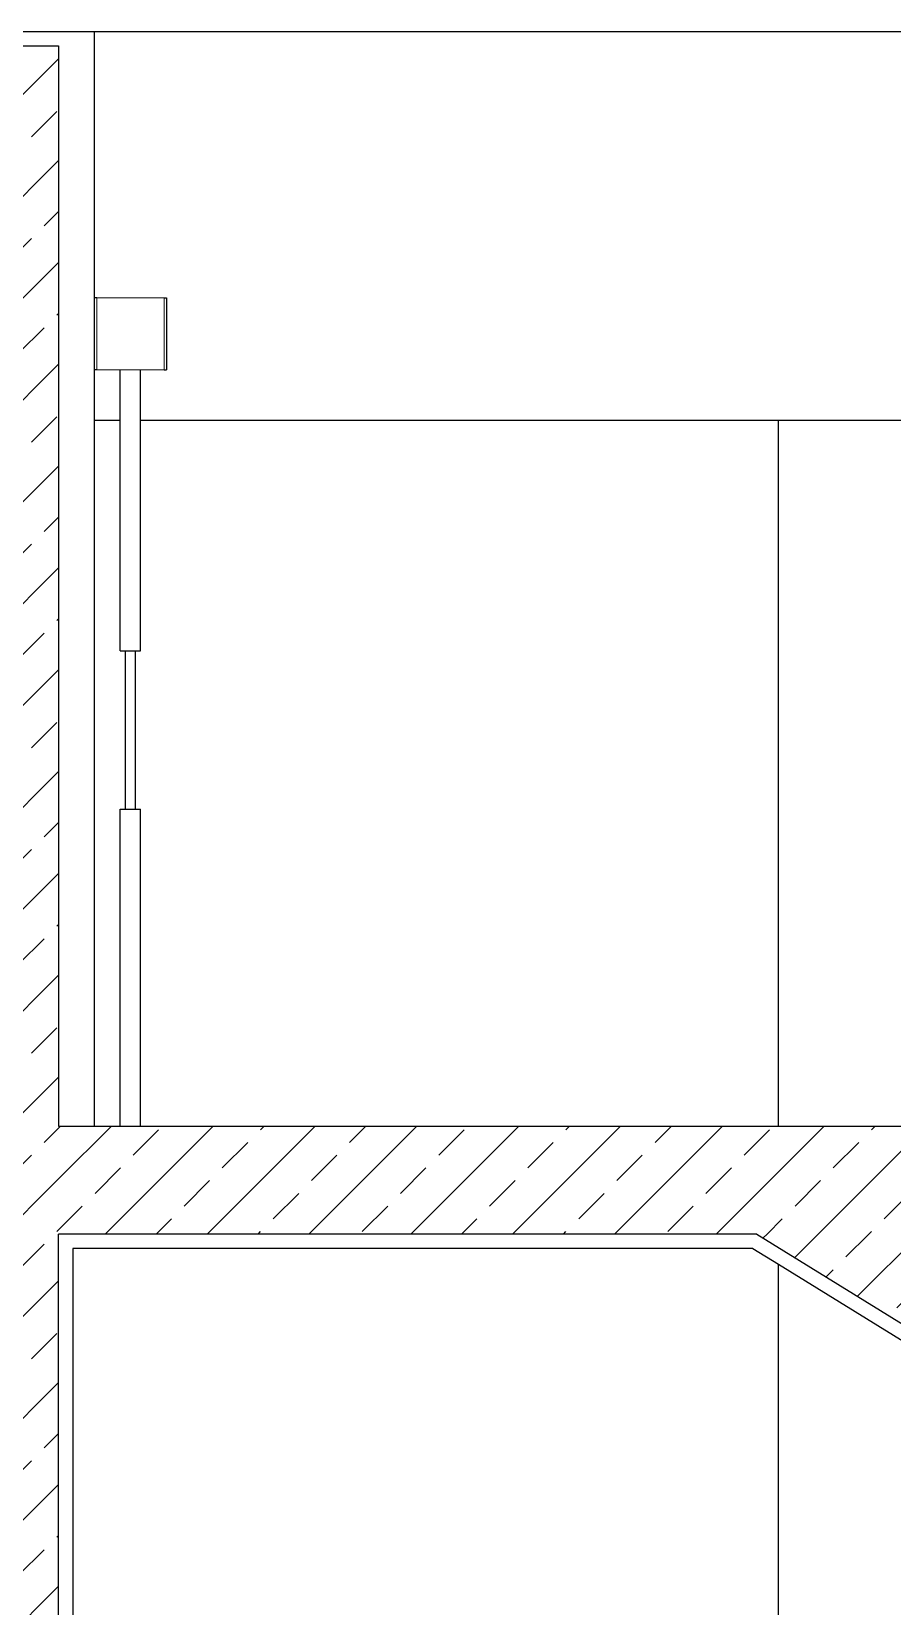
# Model space of a CAD drawing. Header units: millimetres. Extents: x 2232 to 85269, y -3593 to 5869.
# Drawn here: x 76813 to 76932.6, y 3091 to 3309.7 of the extents above; entities that cross this region are included whole.
import ezdxf

# ---------------------------------------------------------------- set-up
doc = ezdxf.new("R2010")
doc.units = ezdxf.units.MM
doc.layers.add('Standart', color=7, linetype='Continuous')
pattern_1 = [(45, (0, 0), (-7.07107, 7.07107), []), (45, (7.071, 0), (-7.07107, 7.07107), [5, -2.5])]

# ---------------------------------------------------------------- blocks, each defined once
blk = doc.blocks.new('IDE567Entity8313')
at = {"layer": 'Standart', "linetype": 'Continuous', "lineweight": -3}
h = blk.add_hatch(dxfattribs=at)
h.set_pattern_fill('ANSI33', color=171, scale=40, style=0)
h.set_pattern_definition(pattern_1)
h.paths.add_polyline_path([(785, 1050), (760, 1050), (760, 1350), (785, 1350)])
blk = doc.blocks.new('IDE567Entity8322')
at = {"layer": 'Standart', "linetype": 'Continuous', "lineweight": -3}
h = blk.add_hatch(dxfattribs=at)
h.set_pattern_fill('ANSI33', color=171, scale=40, style=0)
h.set_pattern_definition(pattern_1)
h.paths.add_polyline_path([(909, 1168.33), (882, 1185), (909, 1185)])
blk = doc.blocks.new('IDE567Entity8323')
at = {"layer": 'Standart', "linetype": 'Continuous', "lineweight": -3}
h = blk.add_hatch(dxfattribs=at)
h.set_pattern_fill('ANSI33', color=171, scale=40, style=0)
h.set_pattern_definition(pattern_1)
h.paths.add_polyline_path([(909, 1185), (785, 1185), (785, 1200), (909, 1200)])
blk = doc.blocks.new('IDE567Entity8401')
at = {"layer": 'Standart', "color": 159, "linetype": 'Continuous', "lineweight": -3}
blk.add_lwpolyline([(790, 1352), (1123, 1352)], dxfattribs=at)
blk = doc.blocks.new('IDE567Entity8402')
at = {"layer": 'Standart', "color": 159, "linetype": 'Continuous', "lineweight": -3}
blk.add_lwpolyline([(790, 1298), (793.59, 1298)], dxfattribs=at)
blk = doc.blocks.new('IDE567Entity8403')
at = {"layer": 'Standart', "color": 159, "linetype": 'Continuous', "lineweight": -3}
blk.add_lwpolyline([(796.41, 1298), (885, 1298)], dxfattribs=at)
blk = doc.blocks.new('IDE567Entity8413')
at = {"layer": 'Standart', "color": 159, "linetype": 'Continuous', "lineweight": -3}
blk.add_lwpolyline([(885, 1052), (885, 1180.8)], dxfattribs=at)
blk = doc.blocks.new('IDE567Entity8414')
at = {"layer": 'Standart', "color": 159, "linetype": 'Continuous', "lineweight": -3}
blk.add_lwpolyline([(885, 1200), (885, 1298)], dxfattribs=at)
blk = doc.blocks.new('IDE567Entity8532')
at = {"layer": 'Standart', "color": 134, "linetype": 'Continuous', "lineweight": -3}
blk.add_lwpolyline([(793.59, 1200), (793.59, 1244)], dxfattribs=at)
blk = doc.blocks.new('IDE567Entity8533')
at = {"layer": 'Standart', "color": 134, "linetype": 'Continuous', "lineweight": -3}
blk.add_lwpolyline([(794.29, 1244), (794.29, 1266)], dxfattribs=at)
blk = doc.blocks.new('IDE567Entity8534')
at = {"layer": 'Standart', "color": 134, "linetype": 'Continuous', "lineweight": -3}
blk.add_lwpolyline([(793.59, 1266), (793.59, 1305)], dxfattribs=at)
blk = doc.blocks.new('IDE567Entity8535')
at = {"layer": 'Standart', "color": 134, "linetype": 'Continuous', "lineweight": -3}
blk.add_lwpolyline([(793.59, 1244), (794.29, 1244)], dxfattribs=at)
blk = doc.blocks.new('IDE567Entity8536')
at = {"layer": 'Standart', "color": 134, "linetype": 'Continuous', "lineweight": -3}
blk.add_lwpolyline([(796.41, 1200), (796.41, 1244)], dxfattribs=at)
blk = doc.blocks.new('IDE567Entity8537')
at = {"layer": 'Standart', "color": 134, "linetype": 'Continuous', "lineweight": -3}
blk.add_lwpolyline([(795.71, 1244), (795.71, 1266)], dxfattribs=at)
blk = doc.blocks.new('IDE567Entity8538')
at = {"layer": 'Standart', "color": 134, "linetype": 'Continuous', "lineweight": -3}
blk.add_lwpolyline([(793.59, 1266), (794.29, 1266)], dxfattribs=at)
blk = doc.blocks.new('IDE567Entity8539')
at = {"layer": 'Standart', "color": 134, "linetype": 'Continuous', "lineweight": -3}
blk.add_lwpolyline([(796.41, 1266), (796.41, 1305)], dxfattribs=at)
blk = doc.blocks.new('IDE567Entity8540')
at = {"layer": 'Standart', "color": 134, "linetype": 'Continuous', "lineweight": -3}
blk.add_lwpolyline([(790.32, 1305), (790, 1305)], dxfattribs=at)
blk = doc.blocks.new('IDE567Entity8541')
at = {"layer": 'Standart', "color": 134, "linetype": 'Continuous', "lineweight": -3}
blk.add_lwpolyline([(799.67, 1305), (800, 1305)], dxfattribs=at)
blk = doc.blocks.new('IDE567Entity8542')
at = {"layer": 'Standart', "color": 134, "linetype": 'Continuous', "lineweight": -3}
blk.add_lwpolyline([(799.67, 1315), (800, 1315)], dxfattribs=at)
blk = doc.blocks.new('IDE567Entity8543')
at = {"layer": 'Standart', "color": 134, "linetype": 'Continuous', "lineweight": -3}
blk.add_lwpolyline([(800, 1315), (800, 1305)], dxfattribs=at)
blk = doc.blocks.new('IDE567Entity8544')
at = {"layer": 'Standart', "color": 134, "linetype": 'Continuous', "lineweight": -3}
blk.add_lwpolyline([(790.32, 1315), (790, 1315)], dxfattribs=at)
blk = doc.blocks.new('IDE567Entity9318')
at = {"layer": 'Standart', "color": 159, "linetype": 'Continuous', "lineweight": -3}
blk.add_lwpolyline([(760, 1350), (785, 1350)], dxfattribs=at)
blk = doc.blocks.new('IDE567Entity9325')
at = {"layer": 'Standart', "color": 159, "linetype": 'Continuous', "lineweight": -3}
blk.add_lwpolyline([(785, 900), (785, 1185)], dxfattribs=at)
blk = doc.blocks.new('IDE567Entity9326')
at = {"layer": 'Standart', "color": 159, "linetype": 'Continuous', "lineweight": -3}
blk.add_lwpolyline([(785, 1200), (790, 1200)], dxfattribs=at)
blk = doc.blocks.new('IDE567Entity9327')
at = {"layer": 'Standart', "color": 159, "linetype": 'Continuous', "lineweight": -3}
blk.add_lwpolyline([(785, 1350), (785, 1200)], dxfattribs=at)
blk = doc.blocks.new('IDE567Entity9369')
at = {"layer": 'Standart', "color": 159, "linetype": 'Continuous', "lineweight": -3}
blk.add_lwpolyline([(882, 1185), (1125, 1035)], dxfattribs=at)
blk = doc.blocks.new('IDE567Entity9646')
at = {"layer": 'Standart', "color": 159, "linetype": 'Continuous', "lineweight": -3}
blk.add_lwpolyline([(882, 1185), (785, 1185)], dxfattribs=at)
blk = doc.blocks.new('IDE567Entity9697')
at = {"layer": 'Standart', "color": 163, "linetype": 'Continuous', "lineweight": 5}
blk.add_lwpolyline([(790.32, 1305), (793.59, 1305)], dxfattribs=at)
blk = doc.blocks.new('IDE567Entity9698')
at = {"layer": 'Standart', "color": 163, "linetype": 'Continuous', "lineweight": 5}
blk.add_lwpolyline([(790.32, 1305), (790.32, 1315)], dxfattribs=at)
blk = doc.blocks.new('IDE567Entity9699')
at = {"layer": 'Standart', "color": 163, "linetype": 'Continuous', "lineweight": 5}
blk.add_lwpolyline([(790.32, 1315), (799.67, 1315)], dxfattribs=at)
blk = doc.blocks.new('IDE567Entity9700')
at = {"layer": 'Standart', "color": 163, "linetype": 'Continuous', "lineweight": 5}
blk.add_lwpolyline([(799.67, 1315), (799.67, 1305)], dxfattribs=at)
blk = doc.blocks.new('IDE567Entity9853')
at = {"layer": 'Standart', "color": 11, "linetype": 'Continuous', "lineweight": -3}
blk.add_lwpolyline([(760, 1352), (790, 1352)], dxfattribs=at)
blk = doc.blocks.new('IDE567Entity9854')
at = {"layer": 'Standart', "color": 11, "linetype": 'Continuous', "lineweight": -3}
blk.add_lwpolyline([(790, 1200), (790, 1305)], dxfattribs=at)
blk = doc.blocks.new('IDE567Entity9855')
at = {"layer": 'Standart', "color": 11, "linetype": 'Continuous', "lineweight": -3}
blk.add_lwpolyline([(790, 1305), (790, 1315)], dxfattribs=at)
blk = doc.blocks.new('IDE567Entity9856')
at = {"layer": 'Standart', "color": 11, "linetype": 'Continuous', "lineweight": -3}
blk.add_lwpolyline([(790, 1315), (790, 1352)], dxfattribs=at)
blk = doc.blocks.new('IDE567Entity9895')
at = {"layer": 'Standart', "color": 11, "linetype": 'Continuous', "lineweight": -3}
blk.add_lwpolyline([(885, 1180.8), (995, 1112.9)], dxfattribs=at)
blk = doc.blocks.new('IDE567Entity9896')
at = {"layer": 'Standart', "color": 11, "linetype": 'Continuous', "lineweight": -3}
blk.add_lwpolyline([(881.43, 1183), (885, 1180.8)], dxfattribs=at)
blk = doc.blocks.new('IDE567Entity9897')
at = {"layer": 'Standart', "color": 11, "linetype": 'Continuous', "lineweight": -3}
blk.add_lwpolyline([(881.43, 1183), (787, 1183)], dxfattribs=at)
blk = doc.blocks.new('IDE567Entity9898')
at = {"layer": 'Standart', "color": 11, "linetype": 'Continuous', "lineweight": -3}
blk.add_lwpolyline([(787, 1183), (787, 1050)], dxfattribs=at)
blk = doc.blocks.new('IDE567Entity10060')
at = {"layer": 'Standart', "color": 159, "linetype": 'Continuous', "lineweight": -3}
blk.add_lwpolyline([(885, 1298), (907.59, 1298)], dxfattribs=at)
blk = doc.blocks.new('IDE567Entity10156')
at = {"layer": 'Standart', "color": 134, "linetype": 'Continuous', "lineweight": -3}
blk.add_lwpolyline([(794.29, 1244), (795.71, 1244)], dxfattribs=at)
blk = doc.blocks.new('IDE567Entity10157')
at = {"layer": 'Standart', "color": 134, "linetype": 'Continuous', "lineweight": -3}
blk.add_lwpolyline([(795.71, 1244), (796.41, 1244)], dxfattribs=at)
blk = doc.blocks.new('IDE567Entity10158')
at = {"layer": 'Standart', "color": 134, "linetype": 'Continuous', "lineweight": -3}
blk.add_lwpolyline([(794.29, 1266), (795.71, 1266)], dxfattribs=at)
blk = doc.blocks.new('IDE567Entity10159')
at = {"layer": 'Standart', "color": 134, "linetype": 'Continuous', "lineweight": -3}
blk.add_lwpolyline([(795.71, 1266), (796.41, 1266)], dxfattribs=at)
blk = doc.blocks.new('IDE567Entity10664')
at = {"layer": 'Standart', "color": 159, "linetype": 'Continuous', "lineweight": -3}
blk.add_lwpolyline([(790, 1200), (793.59, 1200)], dxfattribs=at)
blk = doc.blocks.new('IDE567Entity10665')
at = {"layer": 'Standart', "color": 159, "linetype": 'Continuous', "lineweight": -3}
blk.add_lwpolyline([(793.59, 1200), (796.41, 1200)], dxfattribs=at)
blk = doc.blocks.new('IDE567Entity10666')
at = {"layer": 'Standart', "color": 159, "linetype": 'Continuous', "lineweight": -3}
blk.add_lwpolyline([(796.41, 1200), (885, 1200)], dxfattribs=at)
blk = doc.blocks.new('IDE567Entity10667')
at = {"layer": 'Standart', "color": 159, "linetype": 'Continuous', "lineweight": -3}
blk.add_lwpolyline([(885, 1200), (907.59, 1200)], dxfattribs=at)
blk = doc.blocks.new('IDE567Entity10898')
at = {"layer": 'Standart', "color": 163, "linetype": 'Continuous', "lineweight": 5}
blk.add_lwpolyline([(793.59, 1305), (796.41, 1305)], dxfattribs=at)
blk = doc.blocks.new('IDE567Entity10899')
at = {"layer": 'Standart', "color": 163, "linetype": 'Continuous', "lineweight": 5}
blk.add_lwpolyline([(796.41, 1305), (799.67, 1305)], dxfattribs=at)

msp = doc.modelspace()

# ---------------------------------------------------------------- block references
at = {"layer": 'Standart'}
for name in ['IDE567Entity9853', 'IDE567Entity8401', 'IDE567Entity9856', 'IDE567Entity8313', 'IDE567Entity9318', 'IDE567Entity9327', 'IDE567Entity8544', 'IDE567Entity9855', 'IDE567Entity9698', 'IDE567Entity9699', 'IDE567Entity8542', 'IDE567Entity9700', 'IDE567Entity8543', 'IDE567Entity8540', 'IDE567Entity9854', 'IDE567Entity9697', 'IDE567Entity8534', 'IDE567Entity10898', 'IDE567Entity8539', 'IDE567Entity10899', 'IDE567Entity8541', 'IDE567Entity8402', 'IDE567Entity8403', 'IDE567Entity8414', 'IDE567Entity10060', 'IDE567Entity8538', 'IDE567Entity8533', 'IDE567Entity10158', 'IDE567Entity8537', 'IDE567Entity10159', 'IDE567Entity8532', 'IDE567Entity8535', 'IDE567Entity10156', 'IDE567Entity10157', 'IDE567Entity8536', 'IDE567Entity8323', 'IDE567Entity9326', 'IDE567Entity10664', 'IDE567Entity10665', 'IDE567Entity10666', 'IDE567Entity10667', 'IDE567Entity9325', 'IDE567Entity9646', 'IDE567Entity8322', 'IDE567Entity9369', 'IDE567Entity9897', 'IDE567Entity9898', 'IDE567Entity9896', 'IDE567Entity8413', 'IDE567Entity9895']:
    msp.add_blockref(name, (76031.79, 1957.74), dxfattribs=at)

doc.saveas('drawing.dxf')
